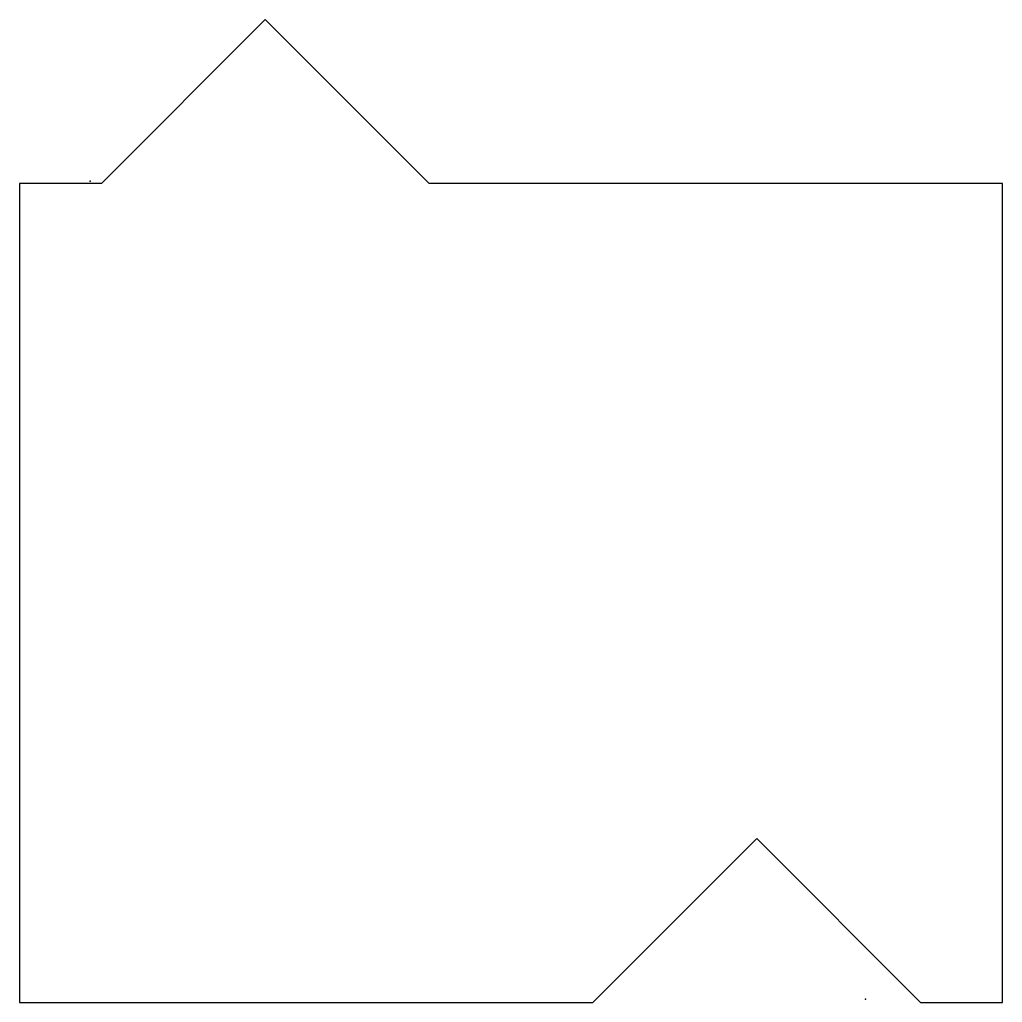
# Model space of a CAD drawing. Extents: x 0 to 60, y 0 to 60.
import ezdxf

# ---------------------------------------------------------------- set-up
doc = ezdxf.new("R2010")
doc.units = 0
doc.layers.get('0').update_dxf_attribs({"color": 250, "linetype": 'CONTINUOUS'})

msp = doc.modelspace()

# ---------------------------------------------------------------- linework, layer by layer
msp.add_lwpolyline([(0, 0), (35, 0), (45, 10), (55, 0), (60, 0), (60, 50), (25, 50), (15, 60), (5, 50), (0, 50)], close=True)
for p in [(4.315, 50.136), (51.635, 0.189)]:
    msp.add_point(p)

doc.saveas('drawing.dxf')
